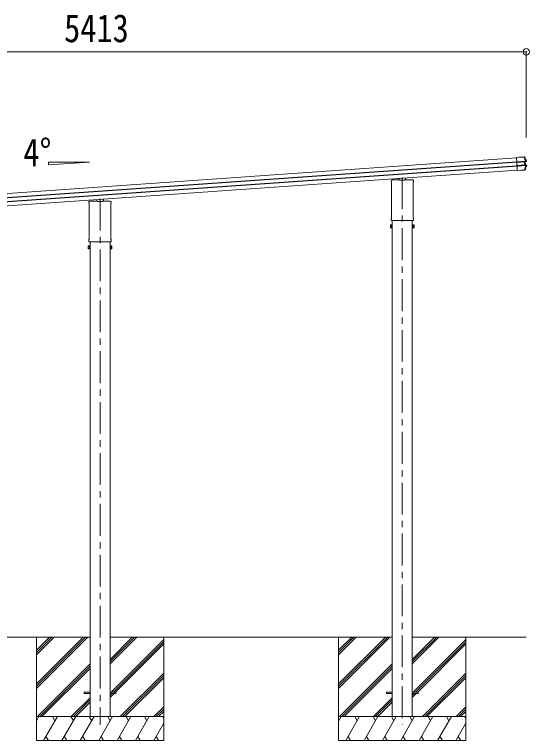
# Model space of a CAD drawing. Units: millimetres at full size, sheet at 1:40; details may follow other scales. Extents: x -11243 to 11243, y -7760 to 7760.
# Drawn here: x 3712 to 6950, y -5222 to -656 of the extents above; entities that cross this region are included whole.
import ezdxf
from ezdxf.enums import TextEntityAlignment as Align

# ---------------------------------------------------------------- set-up
doc = ezdxf.new("R2010")
doc.units = ezdxf.units.MM
doc.header["$LTSCALE"] = 40
doc.header["$PDMODE"] = 32
doc.header["$PDSIZE"] = 40
doc.linetypes.add('CHAIN1', pattern=[8, 5, -1, 1, -1])
doc.layers.add('0-3_ELV2', color=7, linetype='Continuous', lineweight=9)
doc.layers.add('0-6_OTH_LINE', color=6, linetype='Continuous', lineweight=9)
doc.styles.add('ＭＳ ゴシック', font='')
doc.styles.get('ＭＳ ゴシック').set_extended_font_data('MS Gothic')

msp = doc.modelspace()

# ---------------------------------------------------------------- linework, layer by layer
at = {"layer": '0-3_ELV2', "color": 6}
msp.add_line((6930.21, -890.82), (6930.21, -1430.09), dxfattribs=at)
at = {"layer": '0-3_ELV2', "color": 4}
for p, q in [((6919.43, -1551.09), (6883.57, -1553.59)), ((6917.99, -1551.63), (6919.43, -1551.09)), ((1621.49, -1924.2), (6868.19, -1557.32)), ((1623.3, -1950.1), (6870, -1583.22)), ((1623.4, -1951.49), (6870.1, -1584.61)), ((3926.22, -1584.39), (4184.23, -1584.39)), ((3926.22, -1602.43), (4184.23, -1584.39)), ((3926.22, -1584.39), (3926.22, -1602.43)), ((6868.02, -1554.93), (6882.47, -1553.92)), ((6868.04, -1555.14), (6868.02, -1554.93)), ((6868.12, -1556.34), (6868.04, -1555.14)), ((6916.84, -1552.93), (6868.12, -1556.34)), ((6870, -1583.29), (6925.78, -1579.39)), ((6925.89, -1580.97), (6870.12, -1584.87)), ((6870.19, -1586), (6870.12, -1584.87)), ((6870.19, -1586), (6919.14, -1582.58)), ((6870.23, -1586.49), (6870.19, -1586)), ((6871.57, -1605.69), (6870.23, -1586.49)), ((6883.47, -1553.83), (6883.57, -1553.59)), ((6925.78, -1579.39), (6916.84, -1552.93)), ((6919.14, -1582.58), (6919.17, -1583.07)), ((6919.69, -1552.71), (6928.71, -1579.28)), ((6927.43, -1581.03), (6921.72, -1582.62)), ((6927.43, -1581.03), (6921.72, -1582.62)), ((6923.7, -1582.75), (6922.17, -1582.94)), ((6922.54, -1582.42), (6924.07, -1582.24)), ((6925.04, -1601.95), (6923.7, -1582.75)), ((6924.07, -1582.24), (6929.82, -1580.69)), ((6925.78, -1579.39), (6925.89, -1580.97)), ((6927.5, -1581.02), (6927.43, -1581.03)), ((6929.82, -1580.69), (6927.81, -1580.94)), ((1625.02, -1974.72), (6871.72, -1607.83)), ((1625.12, -1976.13), (6871.82, -1609.25)), ((1626.93, -2002.01), (6873.63, -1635.13)), ((6871.57, -1605.69), (6920.52, -1602.27)), ((6871.61, -1606.18), (6871.57, -1605.69)), ((6920.55, -1602.76), (6871.61, -1606.18)), ((6871.69, -1607.35), (6871.61, -1606.18)), ((6871.69, -1607.35), (6927.63, -1603.44)), ((6871.81, -1609.11), (6871.69, -1607.35)), ((6927.75, -1605.2), (6871.81, -1609.11)), ((6873.73, -1636.57), (6871.81, -1609.11)), ((6873.73, -1636.57), (6918.5, -1633.43)), ((6873.8, -1637.53), (6873.73, -1636.57)), ((6918.57, -1634.4), (6873.8, -1637.53)), ((6918.5, -1633.43), (6927.75, -1605.2)), ((6918.57, -1634.4), (6918.5, -1633.43)), ((6920.61, -1635.61), (6919.71, -1634.39)), ((6920.52, -1602.27), (6920.55, -1602.76)), ((6930.56, -1604.88), (6921.18, -1633.32)), ((6923.1, -1602.36), (6929.15, -1603.16)), ((6923.5, -1601.98), (6925.04, -1601.95)), ((6925.48, -1602.41), (6923.94, -1602.45)), ((6931.6, -1603.16), (6925.48, -1602.41)), ((6927.63, -1603.44), (6927.75, -1605.2)), ((6929.48, -1603.19), (6931.6, -1603.16)), ((6129.21, -1696.75), (6129.21, -1686.9)), ((6171.21, -1696.75), (6171.21, -1683.96)), ((6079.96, -1705.75), (6079.96, -1701)), ((6081.75, -1709.21), (6081.75, -1709.21)), ((6081.96, -1709.62), (6081.96, -1936.38)), ((6084.21, -1696.75), (6134.21, -1696.75)), ((6134.71, -1698.75), (6134.71, -1697.25)), ((6165.71, -1698.75), (6134.71, -1698.75)), ((6165.71, -1697.25), (6165.71, -1698.75)), ((6166.21, -1696.75), (6216.21, -1696.75)), ((6218.46, -1936.38), (6218.46, -1709.62)), ((6218.67, -1709.21), (6218.67, -1709.21)), ((6220.46, -1701), (6220.46, -1705.75)), ((4229.21, -1829.89), (4229.21, -1820.04)), ((4271.21, -1829.89), (4271.21, -1817.11)), ((4179.96, -1838.89), (4179.96, -1834.14)), ((4181.75, -1842.35), (4181.75, -1842.35)), ((4181.96, -1842.76), (4181.96, -2069.52)), ((4184.21, -1829.89), (4234.21, -1829.89)), ((4234.71, -1831.89), (4234.71, -1830.39)), ((4265.71, -1831.89), (4234.71, -1831.89)), ((4265.71, -1830.39), (4265.71, -1831.89)), ((4266.21, -1829.89), (4316.21, -1829.89)), ((4318.46, -2069.52), (4318.46, -1842.76)), ((4318.67, -1842.35), (4318.67, -1842.35)), ((4320.46, -1834.14), (4320.46, -1838.89)), ((6079.96, -1948.25), (6079.96, -1940.25)), ((6081.66, -1951.65), (6081.66, -1951.65)), ((6081.75, -1936.78), (6081.75, -1936.78)), ((6081.96, -1951.75), (6081.94, -1951.75)), ((6081.96, -1951.75), (6218.46, -1951.75)), ((6087.71, -1951.75), (6087.71, -5071.65)), ((6212.71, -1951.75), (6212.71, -5071.65)), ((6218.48, -1951.75), (6218.46, -1951.75)), ((6218.67, -1936.78), (6218.67, -1936.78)), ((6220.46, -1940.25), (6220.46, -1948.25)), ((6076.21, -1979.15), (6076.97, -1977.83)), ((6076.21, -1979.15), (6076.21, -1996.15)), ((6076.21, -1996.15), (6076.97, -1997.46)), ((6083.21, -1977.83), (6076.97, -1977.83)), ((6083.21, -1982.74), (6076.97, -1982.74)), ((6083.21, -1992.56), (6076.97, -1992.56)), ((6083.21, -1997.46), (6076.97, -1997.46)), ((6083.21, -1997.46), (6083.21, -1977.83)), ((6083.21, -1978.45), (6085.71, -1978.45)), ((6085.71, -1996.85), (6083.21, -1996.85)), ((6212.71, -1998.15), (6214.71, -1998.15)), ((6217.21, -1978.45), (6214.71, -1978.45)), ((6214.71, -1996.85), (6217.21, -1996.85)), ((6217.21, -1997.46), (6217.21, -1977.83)), ((6217.21, -1977.83), (6223.45, -1977.83)), ((6217.21, -1982.74), (6223.45, -1982.74)), ((6217.21, -1992.56), (6223.45, -1992.56)), ((6217.21, -1997.46), (6223.45, -1997.46)), ((6224.21, -1979.15), (6223.45, -1977.83)), ((6224.21, -1996.15), (6223.45, -1997.46)), ((6224.21, -1979.15), (6224.21, -1996.15)), ((4179.96, -2081.39), (4179.96, -2073.39)), ((4181.66, -2084.79), (4181.66, -2084.79)), ((4181.75, -2069.92), (4181.75, -2069.92)), ((4181.96, -2084.89), (4181.94, -2084.89)), ((4181.96, -2084.89), (4318.46, -2084.89)), ((4187.71, -2084.89), (4187.71, -5071.65)), ((4312.71, -2084.89), (4312.71, -5071.65)), ((4318.48, -2084.89), (4318.46, -2084.89)), ((4318.67, -2069.92), (4318.67, -2069.92)), ((4320.46, -2073.39), (4320.46, -2081.39)), ((4176.21, -2112.29), (4176.97, -2110.97)), ((4176.21, -2112.29), (4176.21, -2129.29)), ((4176.21, -2129.29), (4176.97, -2130.6)), ((4183.21, -2110.97), (4176.97, -2110.97)), ((4183.21, -2115.88), (4176.97, -2115.88)), ((4183.21, -2125.7), (4176.97, -2125.7)), ((4183.21, -2130.6), (4176.97, -2130.6)), ((4183.21, -2130.6), (4183.21, -2110.97)), ((4183.21, -2111.59), (4185.71, -2111.59)), ((4185.71, -2129.99), (4183.21, -2129.99)), ((4312.71, -2131.29), (4314.71, -2131.29)), ((4317.21, -2111.59), (4314.71, -2111.59)), ((4314.71, -2129.99), (4317.21, -2129.99)), ((4317.21, -2130.6), (4317.21, -2110.97)), ((4317.21, -2110.97), (4323.45, -2110.97)), ((4317.21, -2115.88), (4323.45, -2115.88)), ((4317.21, -2125.7), (4323.45, -2125.7)), ((4317.21, -2130.6), (4323.45, -2130.6)), ((4324.21, -2112.29), (4323.45, -2110.97)), ((4324.21, -2129.29), (4323.45, -2130.6)), ((4324.21, -2112.29), (4324.21, -2129.29)), ((4150.21, -4917.15), (4187.71, -4917.15)), ((4150.21, -4917.15), (4150.21, -4926.15)), ((4150.21, -4926.15), (4187.71, -4926.15)), ((4312.71, -4917.15), (4350.21, -4917.15)), ((4312.71, -4926.15), (4350.21, -4926.15)), ((4350.21, -4917.15), (4350.21, -4926.15)), ((6050.21, -4917.15), (6087.71, -4917.15)), ((6050.21, -4917.15), (6050.21, -4926.15)), ((6050.21, -4926.15), (6087.71, -4926.15)), ((6212.71, -4917.15), (6250.21, -4917.15)), ((6212.71, -4926.15), (6250.21, -4926.15)), ((6250.21, -4917.15), (6250.21, -4926.15))]:
    msp.add_line(p, q, dxfattribs=at)
at = {"layer": '0-3_ELV2', "color": 5, "linetype": 'CHAIN1'}
for p, q in [((6150.21, -1680.82), (6150.21, -5122.26)), ((4250.21, -1813.96), (4250.21, -5122.26))]:
    msp.add_line(p, q, dxfattribs=at)
at = {"layer": '0-3_ELV2'}
for p, q in [((2412.71, -4571.65), (4187.71, -4571.65)), ((3850.21, -4571.65), (3850.21, -5221.65)), ((3850.21, -4865.82), (4144.39, -4571.65)), ((3850.21, -4879.97), (4158.53, -4571.65)), ((3850.21, -4894.11), (4172.67, -4571.65)), ((3850.21, -4681.98), (3960.54, -4571.65)), ((3850.21, -4667.84), (3946.4, -4571.65)), ((3850.21, -4653.69), (3932.26, -4571.65)), ((4312.71, -4739.98), (4481.04, -4571.65)), ((4312.71, -4725.84), (4466.9, -4571.65)), ((4312.71, -4711.69), (4452.76, -4571.65)), ((4312.71, -4571.65), (6087.71, -4571.65)), ((4319.39, -4917.15), (4650.21, -4586.33)), ((4333.53, -4917.15), (4650.21, -4600.47)), ((4650.21, -4571.65), (4650.21, -5221.65)), ((5750.21, -4571.65), (5750.21, -5221.65)), ((5750.21, -4865.82), (6044.39, -4571.65)), ((5750.21, -4879.97), (6058.53, -4571.65)), ((5750.21, -4894.11), (6072.68, -4571.65)), ((5750.21, -4681.98), (5860.54, -4571.65)), ((5750.21, -4667.84), (5846.4, -4571.65)), ((5750.21, -4653.69), (5832.26, -4571.65)), ((6212.71, -4739.98), (6381.04, -4571.65)), ((6212.71, -4725.84), (6366.9, -4571.65)), ((6212.71, -4711.69), (6352.76, -4571.65)), ((6212.71, -4571.65), (6930.21, -4571.65)), ((6219.39, -4917.15), (6550.21, -4586.33)), ((6233.53, -4917.15), (6550.21, -4600.47)), ((6550.21, -4571.65), (6550.21, -5221.65)), ((4347.67, -4917.15), (4650.21, -4614.61)), ((6247.67, -4917.15), (6550.21, -4614.61)), ((3856.52, -5071.65), (4187.71, -4740.46)), ((5756.52, -5071.65), (6087.71, -4740.46)), ((3870.66, -5071.65), (4187.71, -4754.6)), ((3884.8, -5071.65), (4187.71, -4768.74)), ((5770.66, -5071.65), (6087.71, -4754.6)), ((5784.81, -5071.65), (6087.71, -4768.74)), ((4377.02, -5071.65), (4650.21, -4798.46)), ((4391.16, -5071.65), (4650.21, -4812.6)), ((4405.3, -5071.65), (4650.21, -4826.74)), ((6277.02, -5071.65), (6550.21, -4798.46)), ((6291.16, -5071.65), (6550.21, -4812.6)), ((6305.31, -5071.65), (6550.21, -4826.74)), ((4312.71, -4952.11), (4338.67, -4926.15)), ((4312.71, -4937.97), (4324.53, -4926.15)), ((6212.71, -4952.11), (6238.67, -4926.15)), ((6212.71, -4937.97), (6224.53, -4926.15)), ((4187.71, -4952.59), (4068.65, -5071.65)), ((4082.79, -5071.65), (4187.71, -4966.73)), ((6087.71, -4952.59), (5968.65, -5071.65)), ((5982.8, -5071.65), (6087.71, -4966.73)), ((4096.94, -5071.65), (4187.71, -4980.87)), ((4589.15, -5071.65), (4650.21, -5010.59)), ((5996.94, -5071.65), (6087.71, -4980.87)), ((6489.15, -5071.65), (6550.21, -5010.59)), ((4603.29, -5071.65), (4650.21, -5024.73)), ((4617.44, -5071.65), (4650.21, -5038.87)), ((6503.3, -5071.65), (6550.21, -5024.73)), ((6517.44, -5071.65), (6550.21, -5038.87)), ((4650.21, -5071.65), (3850.21, -5071.65)), ((3850.21, -5099.15), (3866.09, -5071.65)), ((3894.96, -5221.65), (3981.56, -5071.65)), ((3966.56, -5097.63), (3951.56, -5071.65)), ((4010.43, -5221.65), (4097.03, -5071.65)), ((4082.03, -5097.63), (4067.03, -5071.65)), ((4125.9, -5221.65), (4212.5, -5071.65)), ((4197.5, -5097.63), (4182.5, -5071.65)), ((4241.37, -5221.65), (4327.97, -5071.65)), ((4312.97, -5097.63), (4297.97, -5071.65)), ((4356.84, -5221.65), (4443.44, -5071.65)), ((4428.44, -5097.63), (4413.44, -5071.65)), ((4472.31, -5221.65), (4558.91, -5071.65)), ((4528.91, -5071.65), (4543.91, -5097.63)), ((4644.38, -5071.65), (4650.21, -5081.75)), ((6550.21, -5071.65), (5750.21, -5071.65)), ((5750.21, -5099.15), (5766.09, -5071.65)), ((5794.96, -5221.65), (5881.56, -5071.65)), ((5866.56, -5097.63), (5851.56, -5071.65)), ((5910.43, -5221.65), (5997.03, -5071.65)), ((5982.03, -5097.63), (5967.03, -5071.65)), ((6025.9, -5221.65), (6112.5, -5071.65)), ((6097.5, -5097.63), (6082.5, -5071.65)), ((6141.37, -5221.65), (6227.97, -5071.65)), ((6212.97, -5097.63), (6197.97, -5071.65)), ((6256.84, -5221.65), (6343.44, -5071.65)), ((6328.44, -5097.63), (6313.44, -5071.65)), ((6372.31, -5221.65), (6458.91, -5071.65)), ((6428.91, -5071.65), (6443.91, -5097.63)), ((6544.38, -5071.65), (6550.21, -5081.75)), ((4587.78, -5221.65), (4650.21, -5113.51)), ((6487.78, -5221.65), (6550.21, -5113.51)), ((3909.95, -5195.67), (3924.95, -5221.65)), ((4025.43, -5195.67), (4040.42, -5221.65)), ((4140.9, -5195.67), (4155.9, -5221.65)), ((4256.37, -5195.67), (4271.37, -5221.65)), ((4371.84, -5195.67), (4386.83, -5221.65)), ((4487.31, -5195.67), (4502.3, -5221.65)), ((4602.78, -5195.67), (4617.77, -5221.65)), ((5809.96, -5195.67), (5824.96, -5221.65)), ((5925.43, -5195.67), (5940.43, -5221.65)), ((6040.9, -5195.67), (6055.9, -5221.65)), ((6156.37, -5195.67), (6171.37, -5221.65)), ((6271.84, -5195.67), (6286.84, -5221.65)), ((6387.31, -5195.67), (6402.31, -5221.65)), ((6502.78, -5195.67), (6517.78, -5221.65)), ((3850.21, -5221.65), (4650.21, -5221.65)), ((5750.21, -5221.65), (6550.21, -5221.65))]:
    msp.add_line(p, q, dxfattribs=at)
at = {"layer": '0-3_ELV2', "color": 4}
for points in [[(6868.04, -1555.14), (6916.76, -1551.73), (6916.84, -1552.93)], [(6916.76, -1551.73), (6917.03, -1551.71), (6917.28, -1551.69), (6917.51, -1551.68), (6917.7, -1551.66), (6917.85, -1551.64), (6917.95, -1551.63), (6917.99, -1551.63)], [(6919.43, -1551.09), (6919.86, -1551.11), (6920.27, -1551.24), (6920.63, -1551.47), (6920.92, -1551.79), (6921.13, -1552.16)], [(6921.13, -1552.16), (6920.94, -1552.24), (6920.16, -1552.53), (6919.69, -1552.71)], [(6870.12, -1584.87), (6870, -1583.29), (6868.12, -1556.34)], [(6920.52, -1602.27), (6919.17, -1583.07), (6870.23, -1586.49)], [(6919.69, -1552.71), (6919.63, -1552.67), (6919.54, -1552.64), (6919.42, -1552.62), (6919.27, -1552.61), (6919.08, -1552.61), (6918.87, -1552.62), (6918.63, -1552.64), (6918.37, -1552.67), (6918.09, -1552.71), (6917.79, -1552.75), (6917.48, -1552.81), (6917.16, -1552.87), (6916.84, -1552.93)], [(6921.71, -1582.62), (6921.55, -1582.72), (6921.45, -1582.91), (6921.42, -1583.14)], [(6921.72, -1582.62), (6921.72, -1582.62), (6921.72, -1582.62), (6921.72, -1582.62), (6921.72, -1582.62), (6921.72, -1582.62), (6921.72, -1582.62), (6921.71, -1582.62), (6921.71, -1582.62), (6921.71, -1582.62), (6921.71, -1582.62), (6921.71, -1582.62), (6921.71, -1582.62), (6921.71, -1582.62), (6921.71, -1582.62), (6921.71, -1582.62), (6921.71, -1582.62)], [(6925.78, -1579.39), (6926.19, -1579.32), (6926.6, -1579.28), (6927, -1579.24), (6927.37, -1579.22), (6927.71, -1579.22), (6928.01, -1579.23), (6928.27, -1579.26)], [(6927.43, -1581.03), (6927.28, -1581), (6927.11, -1580.98), (6926.9, -1580.96), (6926.67, -1580.95), (6926.42, -1580.95), (6926.16, -1580.95), (6925.89, -1580.97)], [(6927.5, -1581.02), (6927.66, -1580.95), (6927.82, -1580.86), (6927.96, -1580.74), (6928.08, -1580.6), (6928.18, -1580.44), (6928.26, -1580.26), (6928.32, -1580.06), (6928.34, -1579.86), (6928.35, -1579.66), (6928.32, -1579.46), (6928.27, -1579.26)], [(6928.27, -1579.26), (6928.48, -1579.25), (6928.63, -1579.25), (6928.71, -1579.28)], [(6928.71, -1579.28), (6928.87, -1579.26), (6929.51, -1579.18), (6930.73, -1579.04)], [(6930.73, -1579.04), (6930.78, -1579.27), (6930.79, -1579.5), (6930.76, -1579.73), (6930.68, -1579.95), (6930.57, -1580.16), (6930.42, -1580.34), (6930.25, -1580.49), (6930.05, -1580.61), (6929.82, -1580.69)], [(6917.42, -1634.64), (6873.81, -1637.69), (6873.8, -1637.53)], [(6920.61, -1635.61), (6918.83, -1635.73), (6918.42, -1634.63)], [(6918.5, -1633.43), (6918.81, -1633.47), (6919.11, -1633.49), (6919.4, -1633.51), (6919.68, -1633.53), (6919.94, -1633.53), (6920.18, -1633.53), (6920.4, -1633.52), (6920.6, -1633.5), (6920.77, -1633.48), (6920.92, -1633.45), (6921.03, -1633.41), (6921.12, -1633.37), (6921.18, -1633.32)], [(6919.71, -1634.39), (6919.68, -1634.38), (6919.6, -1634.37), (6919.46, -1634.37), (6919.28, -1634.37), (6919.07, -1634.38), (6918.82, -1634.39), (6918.57, -1634.4)], [(6922.07, -1634.54), (6921.95, -1634.78), (6921.79, -1635.01), (6921.6, -1635.2), (6921.38, -1635.36), (6921.14, -1635.49), (6920.88, -1635.57), (6920.61, -1635.61)], [(6921.18, -1633.32), (6921.32, -1633.52), (6921.9, -1634.31), (6922.07, -1634.54)], [(6923.09, -1602.36), (6922.92, -1602.28), (6922.79, -1602.11), (6922.74, -1601.88)], [(6923.09, -1602.36), (6923.09, -1602.36), (6923.09, -1602.36), (6923.09, -1602.36), (6923.09, -1602.36), (6923.09, -1602.36), (6923.09, -1602.36), (6923.09, -1602.36), (6923.09, -1602.36), (6923.1, -1602.36), (6923.1, -1602.36), (6923.1, -1602.36), (6923.1, -1602.36), (6923.1, -1602.36), (6923.1, -1602.36), (6923.1, -1602.36), (6923.1, -1602.36)], [(6927.63, -1603.44), (6927.89, -1603.42), (6928.16, -1603.39), (6928.41, -1603.35), (6928.64, -1603.31), (6928.84, -1603.26), (6929.01, -1603.21), (6929.15, -1603.16)], [(6930.21, -1604.99), (6929.97, -1605.07), (6929.67, -1605.13), (6929.34, -1605.17), (6928.97, -1605.2), (6928.58, -1605.22), (6928.17, -1605.22), (6927.75, -1605.2)], [(6929.15, -1603.16), (6929.23, -1603.17), (6929.42, -1603.21), (6929.61, -1603.29), (6929.78, -1603.41), (6929.93, -1603.55), (6930.06, -1603.72), (6930.16, -1603.92), (6930.24, -1604.12), (6930.28, -1604.34), (6930.29, -1604.56), (6930.27, -1604.78), (6930.21, -1604.99)], [(6929.23, -1603.17), (6929.36, -1603.18), (6929.44, -1603.19), (6929.48, -1603.19)], [(6930.56, -1604.88), (6930.49, -1604.93), (6930.37, -1604.97), (6930.21, -1604.99)], [(6932.68, -1604.85), (6932.51, -1604.85), (6931.84, -1604.86), (6930.56, -1604.88)], [(6931.6, -1603.16), (6931.8, -1603.21), (6932, -1603.28), (6932.18, -1603.38), (6932.34, -1603.51), (6932.48, -1603.67), (6932.59, -1603.84), (6932.67, -1604.03), (6932.72, -1604.23), (6932.74, -1604.44), (6932.73, -1604.65), (6932.68, -1604.85)], [(6081.77, -1951.71), (6081.72, -1951.68), (6081.66, -1951.65)], [(6081.94, -1951.75), (6081.79, -1951.72), (6081.77, -1951.71)], [(6218.65, -1951.71), (6218.5, -1951.75), (6218.48, -1951.75)], [(6218.76, -1951.65), (6218.76, -1951.65), (6218.65, -1951.71)], [(6214.71, -1998.15), (6214.71, -1977.15), (6212.71, -1977.15)], [(4181.77, -2084.85), (4181.71, -2084.82), (4181.66, -2084.79)], [(4181.94, -2084.89), (4181.78, -2084.86), (4181.77, -2084.85)], [(4318.65, -2084.85), (4318.49, -2084.89), (4318.48, -2084.89)], [(4318.76, -2084.79), (4318.76, -2084.79), (4318.65, -2084.85)], [(4314.71, -2131.29), (4314.71, -2110.29), (4312.71, -2110.29)]]:
    msp.add_lwpolyline(points, dxfattribs=at)
for points in [[(6085.71, -1998.15), (6085.71, -1977.15), (6087.71, -1977.15), (6087.71, -1998.15)], [(4185.71, -2131.29), (4185.71, -2110.29), (4187.71, -2110.29), (4187.71, -2131.29)]]:
    msp.add_lwpolyline(points, close=True, dxfattribs=at)
for centre, radius, start, end in [((6918.11, -1553.32), 1.7, 21.24384, 93.90244), ((6453.35, -1734.33), 502, 18.0204, 21.27757), ((6922.67, -1582.9), 0.5, 105.07473, 184.05239), ((6927.47, -1579.69), 1.3, 285.09292, 18.07159), ((6919.59, -1632.69), 1.7, 274.14537, 338.48025), ((6454.89, -1450.82), 502, 338.53316, 342.13183), ((6924, -1601.95), 0.5, 183.94761, 262.92527), ((6929.32, -1604.48), 1.3, 342.07517, 82.89229), ((6084.21, -1701), 4.25, 90, 180), ((6084.21, -1705.75), 4.25, 180, 234.62358), ((6081.46, -1709.62), 0.5, 0.0463, 54.58271), ((6216.21, -1701), 4.25, 0, 90), ((6218.96, -1709.62), 0.5, 125.41729, 179.9537), ((6216.21, -1705.75), 4.25, 305.37642, 0), ((4184.21, -1834.14), 4.25, 90, 180), ((4184.21, -1838.89), 4.25, 180, 234.62358), ((4181.46, -1842.76), 0.5, 0.0463, 54.58271), ((4316.21, -1834.14), 4.25, 0, 90), ((4318.96, -1842.76), 0.5, 125.41729, 179.9537), ((4316.21, -1838.89), 4.25, 305.37642, 0), ((6084.21, -1940.25), 4.25, 125.37642, 180), ((6084.21, -1948.25), 4.25, 180, 233.11111), ((6081.46, -1936.37), 0.5, 305.4181, 359.95288), ((6218.96, -1936.37), 0.5, 180.04713, 234.58188), ((6216.21, -1940.25), 4.25, 0, 54.62358), ((6216.21, -1948.25), 4.25, 306.88889, 0), ((6092.45, -1987.65), 16.24, 162.41205, 197.58795), ((6080.56, -1980.29), 4.34, 145.61575, 214.38425), ((6080.56, -1995.01), 4.34, 145.61575, 214.38425), ((6207.97, -1987.65), 16.24, 342.41205, 17.58795), ((6219.87, -1980.29), 4.34, 325.61575, 34.38425), ((6219.87, -1995.01), 4.34, 325.61575, 34.38425), ((4184.21, -2073.39), 4.25, 125.37642, 180), ((4184.21, -2081.39), 4.25, 180, 233.11111), ((4181.46, -2069.52), 0.5, 305.4181, 359.95288), ((4318.96, -2069.52), 0.5, 180.04713, 234.58188), ((4316.21, -2073.39), 4.25, 0, 54.62358), ((4316.21, -2081.39), 4.25, 306.88889, 0), ((4192.45, -2120.79), 16.24, 162.41205, 197.58795), ((4180.56, -2113.43), 4.34, 145.61575, 214.38425), ((4180.56, -2128.15), 4.34, 145.61575, 214.38425), ((4307.97, -2120.79), 16.24, 342.41205, 17.58795), ((4319.87, -2113.43), 4.34, 325.61575, 34.38425), ((4319.87, -2128.15), 4.34, 325.61575, 34.38425)]:
    msp.add_arc(centre, radius, start, end, dxfattribs=at)
for centre, major_axis, ratio, start_param, end_param in [((6882.47, -1553.9), (0.998, 0.07), 0.017595, 4.7122274, 6.2743886), ((6919.19, -1583.26), (3.49, 0.24), 0.19438, 0.7466997, 1.5707963), ((6919.22, -1583.75), (2.99, 0.21), 0.226777, 0.7278121, 1.5707963), ((6919.23, -1583.83), (2.95, 0.89), 0.009865, 0.0588492, 0.7255749), ((6919.1, -1583.34), (3.44, 0.92), 0.008567, 0.0594212, 0.7073573), ((6924.2, -1582.72), (-0.497, -0.059), 0.99813, 4.8556519, 6.2342892), ((6917.43, -1634.7), (0.998, 0.07), 0.06113, 0.0179792, 1.5712474), ((6920.47, -1601.59), (2.99, 0.21), 0.226777, 4.712389, 5.5553732), ((6920.5, -1602.08), (3.49, 0.24), 0.19438, 4.712389, 5.5364856), ((6920.46, -1601.51), (3.04, -0.47), 0.009865, 5.5576105, 6.2243361), ((6920.4, -1602.01), (3.54, -0.43), 0.008567, 5.575828, 6.2237641), ((6925.54, -1601.92), (-0.501, -0.01), 0.99813, 0.0488961, 1.4275334), ((6134.21, -1697.25), (0.354, 0.354), 0.999467, 5.4996506, 7.06672), ((6134.28, -1697.19), (0.481, -0.181), 0.828259, 1.9947436, 1.996569), ((6134.28, -1697.19), (-0.181, 0.481), 0.828259, 4.2866163, 4.2884417), ((6166.21, -1697.25), (0.354, -0.354), 0.999467, 2.358058, 3.9251274), ((6166.15, -1697.19), (0.181, 0.481), 0.828259, 1.9947436, 1.996569), ((6166.15, -1697.19), (0.481, 0.181), 0.828259, 1.1450236, 1.146849), ((4234.27, -1830.33), (0.481, -0.181), 0.828259, 1.9947436, 1.996569), ((4234.21, -1830.39), (0.354, 0.354), 0.999467, 5.4996506, 7.06672), ((4234.27, -1830.33), (-0.181, 0.481), 0.828259, 4.2866163, 4.2884417), ((4266.21, -1830.39), (0.354, -0.354), 0.999467, 2.358058, 3.9251274), ((4266.15, -1830.33), (0.181, 0.481), 0.828259, 1.9947436, 1.996569), ((4266.15, -1830.33), (0.481, 0.181), 0.828259, 1.1450236, 1.146849)]:
    msp.add_ellipse(centre, major_axis=major_axis, ratio=ratio, start_param=start_param, end_param=end_param, dxfattribs=at)
at = {"layer": '0-3_ELV2', "color": 6}
msp.add_point((6930.21, -890.82), dxfattribs=at)
at = {"layer": '0-6_OTH_LINE'}
msp.add_line((6930.21, -890.82), (1517.21, -890.82), dxfattribs=at)

# ---------------------------------------------------------------- texts
at = {"layer": '0-3_ELV2', "style": 'ＭＳ ゴシック', "width": 0.85}
for s, p in [('5413', (4023.71, -882.82)), ('4°', (3767.52, -1664.15))]:
    msp.add_text(s, height=176, dxfattribs=at).set_placement(p, align=Align.BOTTOM_LEFT)

doc.saveas('drawing.dxf')
